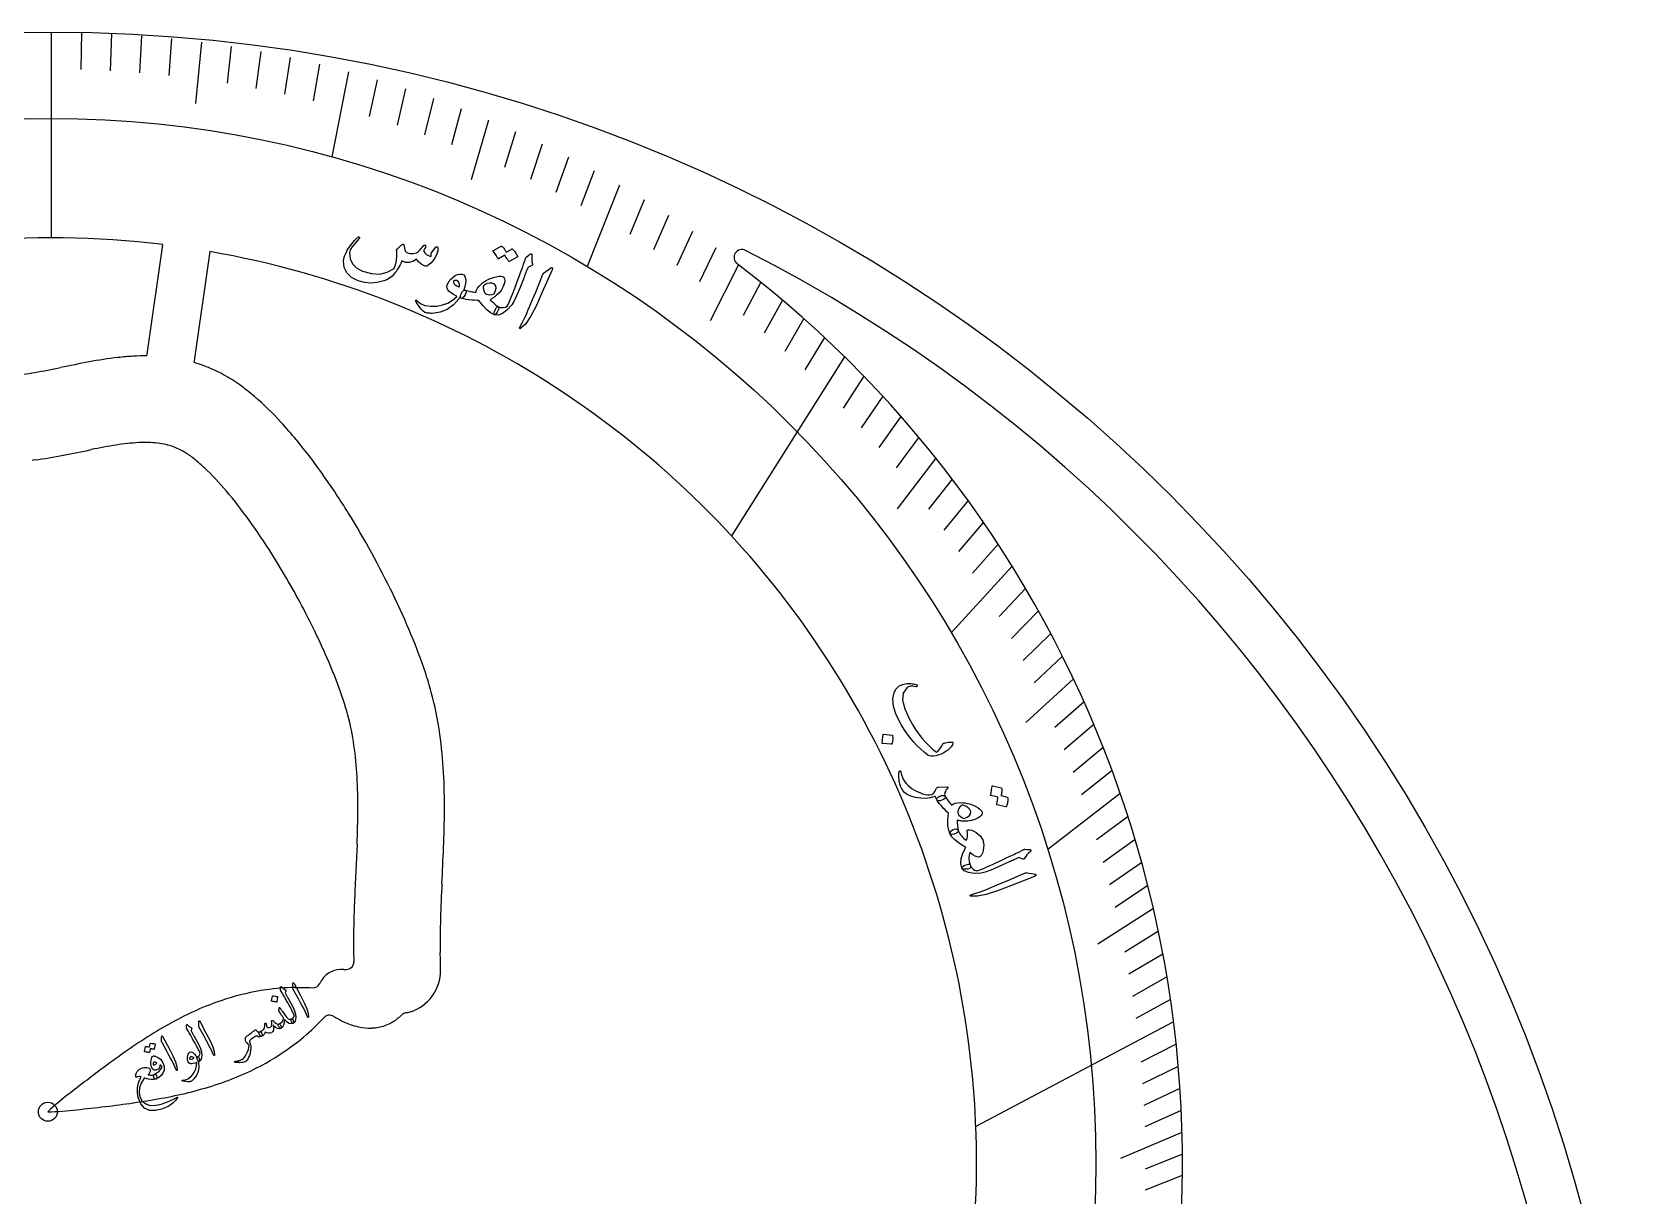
# Model space of a CAD drawing. Header units: millimetres. Extents: x -49.9 to 49.9, y -49.9 to 50.
# Drawn here: x -0.6 to 49.9, y 13.2 to 50 of the extents above; entities that cross this region are included whole.
import ezdxf

# ---------------------------------------------------------------- set-up
doc = ezdxf.new("R2010")
doc.units = ezdxf.units.MM
for name, color, linetype in [('CUT_INNER', 6, 'Continuous'), ('CUT_OUTER', 1, 'Continuous'), ('ENGRAVE', 7, 'Continuous'), ('ENGRAVE_FINE', 8, 'Continuous'), ('TEXT', 5, 'Continuous')]:
    doc.layers.add(name, color=color, linetype=linetype)

msp = doc.modelspace()

# ---------------------------------------------------------------- linework, layer by layer
at = {"layer": 'CUT_INNER'}
for points in [[(3.014, 39.733), (3.019, 39.791), (3.521, 43.243)], [(5.003, 43.024), (4.502, 39.576), (4.492, 39.525)], [(9.223, 20.381), (9.259, 20.377)], [(7.68, 19.817), (8.141, 19.813), (8.151, 19.812), (8.227, 19.806)], [(8.591, 18.853), (8.555, 18.811)], [(11.211, 19.015), (11.176, 19.009)]]:
    msp.add_lwpolyline(points, dxfattribs=at)
for centre, radius, start, end in [((0, 14.274), 29.183, 83.0706, 181.3508), ((0, 0), 48.312, 271.407, 63.047), ((0, 14.274), 29.183, 347.2146, 80.1289), ((21.785, 42.841), 0.25, 63.1055, 232.5586), ((0.001, 14.274), 35.676, 345.9979, 52.6732), ((10.056, -7.381), 47.756, 100.698, 101.7949), ((3.601, 26.766), 13.005, 96.6438, 100.6791), ((3.155, 30.053), 9.688, 93.3449, 96.271), ((2.924, 33.456), 6.278, 89.1802, 93.0531), ((3.675, 36.368), 3.261, 68.199, 75.4814), ((-1.814, 46.738), 7.636, 274.2802, 279.7673), ((-4.321, 61.441), 22.551, 279.7064, 281.8106), ((3.243, 35.15), 4.552, 61.2232, 68.8507), ((2.904, 34.553), 5.239, 54.5603, 61.1175), ((1.702, 32.95), 7.242, 49.4983, 54.1663), ((-0.093, 30.926), 9.948, 42.4316, 49.2073), ((-3.628, 27.66), 14.76, 39.6886, 42.5288), ((4.86, 19.38), 17.767, 99.0999, 101.6874), ((3.134, 30.219), 6.791, 93.1824, 99.1896), ((2.993, 30.573), 6.431, 89.4179, 92.1044), ((2.97, 33.61), 3.395, 83.5037, 88.5019), ((2.863, 33.401), 3.616, 78.0177, 82.1947), ((2.885, 34.032), 2.996, 71.1238, 75.92), ((-6.46, 25.374), 18.4, 35.2287, 39.5353), ((-0.421, 35.388), 1.069, 95.3744, 99.9909), ((-2.47, 51.139), 14.814, 277.557, 281.0897), ((-17.365, 126.978), 92.103, 281.10838, 281.66725), ((2.864, 34.295), 2.755, 63.7174, 68.9477), ((2.64, 34.102), 3.03, 56.2043, 61.531), ((1.718, 32.947), 4.505, 50.142, 54.6291), ((-0.401, 30.577), 7.682, 46.2063, 49.3414), ((-1.881, 29.185), 9.712, 39.5434, 45.5855), ((-10.925, 22.199), 23.878, 31.8006, 35.2717), ((-6.355, 25.453), 15.538, 35.2853, 39.6526), ((-10.848, 22.249), 21.057, 31.8459, 35.339), ((-14.267, 20.123), 27.812, 25.7698, 31.8081), ((-14.058, 20.241), 24.843, 27.2895, 31.8753), ((-11.25, 21.566), 24.468, 22.5035, 25.7959), ((-13.157, 20.678), 23.842, 24.2554, 27.3473), ((-5.936, 23.754), 18.721, 18.6712, 22.5451), ((-8.866, 22.596), 19.142, 20.7375, 24.2971), ((-0.19, 25.807), 9.891, 15.235, 21.1387), ((-0.188, 25.803), 12.621, 15.301, 18.2098), ((1.07, 26.228), 11.295, 8.0356, 14.9056), ((1.08, 26.23), 8.555, 8.2282, 14.7368), ((-1.745, 25.83), 14.138, 3.0668, 8.039), ((-1.656, 25.837), 11.319, 3.1513, 8.2142), ((-7.222, 25.531), 16.893, 359.627, 3.1523), ((-7.381, 25.528), 19.782, 359.6031, 3.0649), ((-21.331, 25.618), 31.003, 357.6293, 359.6344), ((-21.585, 25.627), 33.986, 357.6421, 359.603), ((38814.889, -1743.235), 38845.479, 177.3919917, 177.3944726), ((-119.578, 29.665), 132.063, 357.14839, 357.64074), ((76.316, 19.904), 64.075, 177.1456, 178.13409), ((48.223, 20.94), 38.693, 177.4581, 179.1759), ((36.668, 21.193), 24.405, 178.1272, 180.6369), ((25.588, 21.193), 16.056, 178.9194, 182.0051), ((5.568, 20.464), 6.712, 358.2055, 3.9115), ((9.154, 19.636), 0.749, 84.7419, 146.6169), ((9.292, 20.625), 0.25, 262.3983, 1.6272), ((10.915, 20.347), 1.365, 282.5468, 356.0679), ((7.92, 11.868), 7.955, 98.2879, 107.8014), ((7.871, 12.203), 7.616, 91.4416, 98.2866), ((8.248, 20.055), 0.25, 265.0862, 335.5233), ((9.037, 19.705), 0.613, 145.9912, 156.3023), ((8.176, 11.058), 8.804, 107.7765, 113.4364), ((10.114, 7.198), 13.127, 118.3011, 122.1355), ((8.782, 9.67), 10.319, 113.4537, 118.2926), ((3.331, 23.787), 7.214, 308.9462, 316.3923), ((8.78, 18.689), 0.25, 58.7017, 138.9097), ((10.721, 21.871), 3.477, 238.6117, 241.6141), ((10.345, 21.16), 2.674, 241.4563, 249.8806), ((9.837, 20.297), 1.824, 297.418, 302.5226), ((10.407, 19.44), 0.796, 301.1014, 309.1682), ((10.059, 19.936), 1.4, 307.397, 314.9102), ((11.22, 18.763), 0.25, 100.0647, 133.467), ((12.921, 2.731), 18.402, 122.1354, 124.8978), ((10.143, 20.63), 2.106, 250.0836, 257.5147), ((10.047, 20.19), 1.656, 257.469, 272.035), ((10.003, 20.617), 2.084, 272.8202, 277.2299), ((9.937, 20.47), 1.948, 279.7043, 286.048), ((9.876, 20.389), 1.89, 288.4994, 295.0917), ((19.229, -6.32), 29.435, 124.8897, 126.6317), ((2.923, 24.286), 7.859, 299.249, 308.9754), ((35.862, -28.709), 57.326, 126.62043, 127.9707), ((2.676, 24.73), 8.367, 293.2728, 299.2385), ((1.612, 27.703), 11.527, 283.63, 287.9715), ((2.252, 25.725), 9.449, 287.9845, 293.2525), ((5.128, 10.382), 7.602, 126.6331, 133.5229), ((-0.635, 38.799), 22.852, 278.1074, 280.3394), ((0.712, 31.419), 15.351, 280.3354, 283.6261), ((-0.17, 23.487), 7.593, 270.471, 277.3588), ((-6.018, 80.056), 64.461, 276.07371, 276.87658), ((-3.009, 55.391), 39.614, 276.8264, 278.1215)]:
    msp.add_arc(centre, radius, start, end, dxfattribs=at)
at = {"layer": 'CUT_OUTER'}
msp.add_circle((0, 0), 49.95, dxfattribs=at)
at = {"layer": 'ENGRAVE'}
for points in [[(0, 49.95), (0, 43.456)], [(9.369, 48.698), (8.852, 46.011)], [(17.92, 45.123), (16.901, 42.558)], [(25.016, 39.71), (21.454, 34.056)], [(30.305, 33.1), (28.386, 31.003)], [(33.718, 25.93), (31.428, 24.169)], [(35.397, 18.73), (29.16, 15.43)]]:
    msp.add_lwpolyline(points, dxfattribs=at)
for centre, radius in [((0, 14.274), 32.949), ((-0.108, 15.894), 0.3)]:
    msp.add_circle(centre, radius, dxfattribs=at)
at = {"layer": 'ENGRAVE_FINE'}
for points in [[(0.951, 49.937), (0.929, 48.769)], [(1.901, 49.899), (1.857, 48.731)], [(2.85, 49.836), (2.783, 48.669)], [(3.796, 49.748), (3.707, 48.581)], [(4.738, 49.634), (4.553, 47.693)], [(5.676, 49.495), (5.543, 48.333)], [(6.609, 49.333), (6.454, 48.172)], [(7.536, 49.145), (7.359, 47.987)], [(8.457, 48.933), (8.257, 47.779)], [(10.274, 48.439), (10.03, 47.291)], [(11.169, 48.157), (10.904, 47.013)], [(12.054, 47.852), (11.767, 46.713)], [(12.929, 47.525), (12.62, 46.391)], [(13.793, 47.176), (13.242, 45.294)], [(14.645, 46.806), (14.293, 45.682)], [(15.484, 46.415), (15.111, 45.297)], [(16.31, 46.004), (15.915, 44.892)], [(17.122, 45.573), (16.707, 44.467)], [(18.703, 44.654), (18.246, 43.563)], [(19.471, 44.168), (18.993, 43.084)], [(20.224, 43.664), (19.725, 42.588)], [(20.959, 43.144), (20.441, 42.076)], [(21.679, 42.608), (20.78, 40.84)], [(22.381, 42.056), (21.822, 41.005)], [(23.067, 41.49), (22.487, 40.448)], [(23.734, 40.91), (23.135, 39.877)], [(24.384, 40.316), (23.765, 39.293)], [(25.629, 39.092), (24.972, 38.089)], [(26.224, 38.462), (25.548, 37.47)], [(26.8, 37.822), (26.105, 36.841)], [(27.358, 37.172), (26.644, 36.202)], [(27.897, 36.513), (26.675, 34.914)], [(28.416, 35.845), (27.666, 34.898)], [(28.917, 35.169), (28.148, 34.234)], [(29.399, 34.486), (28.613, 33.563)], [(29.861, 33.796), (29.058, 32.886)], [(30.73, 32.398), (29.892, 31.515)], [(31.136, 31.692), (30.281, 30.822)], [(31.523, 30.981), (30.652, 30.125)], [(31.891, 30.266), (31.004, 29.424)], [(32.241, 29.548), (30.734, 28.167)], [(32.573, 28.828), (31.654, 28.015)], [(32.886, 28.105), (31.952, 27.307)], [(33.181, 27.381), (32.232, 26.598)], [(33.459, 26.656), (32.494, 25.888)], [(33.961, 25.204), (32.968, 24.467)], [(34.186, 24.478), (33.179, 23.757)], [(34.394, 23.753), (33.373, 23.048)], [(34.585, 23.029), (33.551, 22.341)], [(34.76, 22.307), (33.013, 21.185)], [(34.919, 21.586), (33.859, 20.931)], [(35.062, 20.868), (33.99, 20.23)], [(35.189, 20.152), (34.105, 19.531)], [(35.3, 19.439), (34.205, 18.836)], [(35.479, 18.024), (34.361, 17.456)], [(35.546, 17.322), (34.417, 16.771)], [(35.599, 16.624), (34.46, 16.092)], [(35.638, 15.93), (34.489, 15.416)], [(35.663, 15.241), (33.728, 14.414)], [(35.675, 14.557), (34.507, 14.08)], [(35.674, 13.878), (34.497, 13.42)]]:
    msp.add_lwpolyline(points, dxfattribs=at)
at = {"layer": 'TEXT'}
for points in [[(12.124, 43.163), (12.134, 43.173), (12.145, 43.179), (12.155, 43.181), (12.165, 43.179), (12.177, 43.173), (12.186, 43.164), (12.192, 43.153), (12.194, 43.14), (12.196, 43.097), (12.188, 43.047), (12.173, 42.99), (12.149, 42.927), (12.1, 42.828), (12.04, 42.74), (11.969, 42.661), (11.888, 42.594), (11.864, 42.579), (11.841, 42.57), (11.818, 42.566), (11.796, 42.568), (11.723, 42.592), (11.653, 42.636), (11.583, 42.699), (11.515, 42.782), (11.4, 42.71), (11.287, 42.677), (11.173, 42.684), (11.06, 42.729), (11.032, 42.668), (11.003, 42.611), (10.974, 42.557), (10.945, 42.505), (10.914, 42.457), (10.883, 42.41), (10.85, 42.366), (10.817, 42.324), (10.749, 42.251), (10.672, 42.19), (10.585, 42.139), (10.489, 42.099), (10.281, 42.047), (10.077, 42.03), (9.877, 42.05), (9.678, 42.106), (9.47, 42.212), (9.323, 42.352), (9.238, 42.526), (9.215, 42.735), (9.225, 42.804), (9.248, 42.883), (9.285, 42.97), (9.335, 43.066), (9.399, 43.168), (9.476, 43.271), (9.566, 43.375), (9.67, 43.479), (9.678, 43.485), (9.686, 43.488), (9.694, 43.489), (9.703, 43.488), (9.711, 43.484), (9.718, 43.48), (9.723, 43.474), (9.726, 43.467), (9.727, 43.458), (9.725, 43.45), (9.721, 43.442), (9.715, 43.434), (9.581, 43.295), (9.485, 43.175), (9.427, 43.076), (9.406, 42.996), (9.424, 42.801), (9.498, 42.639), (9.629, 42.509), (9.816, 42.41), (10.098, 42.331), (10.358, 42.318), (10.596, 42.372), (10.813, 42.494), (10.857, 42.612), (10.886, 42.743), (10.898, 42.889), (10.894, 43.048), (10.892, 43.065), (10.893, 43.079), (10.896, 43.09), (10.903, 43.098), (10.931, 43.125), (10.958, 43.15), (10.983, 43.173), (11.007, 43.195), (11.029, 43.214), (11.05, 43.231), (11.068, 43.246), (11.085, 43.258), (11.094, 43.262), (11.101, 43.262), (11.108, 43.258), (11.113, 43.25), (11.115, 43.245), (11.118, 43.237), (11.121, 43.226), (11.125, 43.212), (11.129, 43.196), (11.134, 43.177), (11.138, 43.155), (11.142, 43.132), (11.15, 43.085), (11.159, 43.051), (11.169, 43.028), (11.178, 43.016), (11.252, 42.98), (11.333, 42.963), (11.422, 42.965), (11.519, 42.986), (11.56, 43.01), (11.61, 43.055), (11.669, 43.122), (11.736, 43.211), (11.742, 43.219), (11.75, 43.225), (11.76, 43.229), (11.771, 43.23), (11.781, 43.23), (11.79, 43.227), (11.798, 43.223), (11.804, 43.217), (11.808, 43.194), (11.798, 43.158), (11.775, 43.109), (11.738, 43.047), (11.783, 42.987), (11.836, 42.937), (11.898, 42.898), (11.97, 42.87), (11.978, 42.891), (11.982, 42.909), (11.983, 42.925), (11.981, 42.936), (11.977, 42.948), (11.976, 42.959), (11.979, 42.968), (11.984, 42.976)], [(14.526, 43.106), (14.531, 43.108), (14.537, 43.108), (14.544, 43.105), (14.552, 43.1), (14.576, 43.075), (14.598, 43.05), (14.619, 43.023), (14.638, 42.997), (14.656, 42.969), (14.672, 42.94), (14.688, 42.91), (14.702, 42.879), (14.703, 42.871), (14.702, 42.864), (14.698, 42.858), (14.692, 42.853), (14.443, 42.712), (14.438, 42.711), (14.432, 42.714), (14.427, 42.72), (14.42, 42.73), (14.416, 42.739), (14.409, 42.751), (14.4, 42.767), (14.387, 42.788), (14.371, 42.812), (14.352, 42.841), (14.329, 42.874), (14.303, 42.912), (14.11, 42.801), (14.102, 42.799), (14.095, 42.801), (14.088, 42.807), (14.082, 42.819), (14.077, 42.828), (14.068, 42.843), (14.056, 42.863), (14.04, 42.888), (14.021, 42.919), (13.998, 42.955), (13.97, 42.996), (13.938, 43.043), (13.936, 43.049), (13.936, 43.054), (13.938, 43.059), (13.943, 43.061), (14.188, 43.197), (14.194, 43.199), (14.2, 43.198), (14.207, 43.196), (14.215, 43.191), (14.236, 43.171), (14.255, 43.151), (14.273, 43.129), (14.29, 43.106), (14.306, 43.083), (14.32, 43.06), (14.333, 43.035), (14.345, 43.011)], [(14.982, 42.847), (15.025, 42.882), (15.059, 42.91), (15.084, 42.931), (15.1, 42.945), (15.111, 42.953), (15.121, 42.958), (15.132, 42.958), (15.142, 42.955), (15.152, 42.947), (15.159, 42.937), (15.161, 42.925), (15.16, 42.91), (15.153, 42.837), (15.153, 42.768), (15.161, 42.703), (15.177, 42.641), (15.181, 42.622), (15.176, 42.605), (15.162, 42.59), (15.14, 42.578), (15.031, 42.526), (15.015, 42.486), (14.999, 42.446), (14.983, 42.406), (14.969, 42.367), (14.954, 42.33), (14.939, 42.292), (14.925, 42.256), (14.912, 42.22), (14.785, 41.888), (14.678, 41.632), (14.593, 41.452), (14.529, 41.349), (14.372, 41.181), (14.228, 41.074), (14.096, 41.024), (13.975, 41.034), (13.972, 41.035), (13.97, 41.036), (13.967, 41.038), (13.964, 41.039), (13.956, 41.063), (13.964, 41.105), (13.989, 41.163), (14.03, 41.239), (14.047, 41.266), (14.065, 41.282), (14.085, 41.288), (14.106, 41.284), (14.183, 41.262), (14.255, 41.257), (14.321, 41.269), (14.381, 41.299), (14.41, 41.358), (14.441, 41.426), (14.474, 41.504), (14.51, 41.59), (14.547, 41.685), (14.587, 41.788), (14.629, 41.899), (14.674, 42.019), (14.718, 42.136), (14.758, 42.241), (14.792, 42.335), (14.822, 42.417), (14.847, 42.487), (14.868, 42.545), (14.885, 42.591), (14.898, 42.625), (14.952, 42.799), (14.96, 42.815), (14.967, 42.828), (14.974, 42.839), (14.982, 42.847)], [(15.716, 42.486), (15.771, 42.522), (15.803, 42.527), (15.812, 42.503), (15.796, 42.448), (15.484, 41.741), (15.29, 41.308), (15.113, 40.974), (14.953, 40.74), (14.812, 40.605), (14.796, 40.596), (14.784, 40.594), (14.776, 40.596), (14.773, 40.605), (14.773, 40.616), (14.776, 40.628), (14.781, 40.642), (14.789, 40.658), (14.855, 40.776), (14.92, 40.905), (14.984, 41.044), (15.046, 41.194), (15.063, 41.233), (15.107, 41.338), (15.179, 41.51), (15.278, 41.748), (15.492, 42.28), (15.505, 42.307), (15.52, 42.331), (15.537, 42.351), (15.555, 42.367)], [(12.861, 41.548), (12.687, 41.345), (12.487, 41.199), (12.262, 41.11), (12.013, 41.077), (11.98, 41.077), (11.948, 41.078), (11.918, 41.08), (11.888, 41.083), (11.859, 41.087), (11.831, 41.093), (11.805, 41.1), (11.781, 41.108), (11.726, 41.143), (11.661, 41.209), (11.588, 41.307), (11.504, 41.436), (11.496, 41.453), (11.493, 41.467), (11.495, 41.479), (11.503, 41.488), (11.513, 41.493), (11.523, 41.493), (11.533, 41.488), (11.544, 41.477), (11.649, 41.383), (11.786, 41.324), (11.956, 41.299), (12.159, 41.308), (12.339, 41.342), (12.503, 41.402), (12.652, 41.49), (12.786, 41.604), (12.788, 41.61), (12.788, 41.615), (12.787, 41.619), (12.784, 41.623), (12.691, 41.673), (12.614, 41.722), (12.554, 41.77), (12.511, 41.818), (12.485, 41.872), (12.481, 41.933), (12.499, 42), (12.538, 42.074), (12.544, 42.084), (12.551, 42.093), (12.558, 42.102), (12.566, 42.112), (12.573, 42.122), (12.582, 42.132), (12.591, 42.142), (12.601, 42.153), (12.672, 42.219), (12.743, 42.269), (12.816, 42.301), (12.889, 42.315), (12.955, 42.311), (13.007, 42.287), (13.043, 42.242), (13.065, 42.178), (13.072, 42.099), (13.067, 42.014), (13.047, 41.923), (13.014, 41.827), (13.019, 41.825), (13.025, 41.822), (13.03, 41.82), (13.036, 41.819), (13.041, 41.817), (13.046, 41.815), (13.052, 41.812), (13.057, 41.81), (13.074, 41.797), (13.083, 41.778), (13.084, 41.752), (13.077, 41.721), (13.065, 41.688), (13.049, 41.657), (13.03, 41.626), (13.008, 41.597), (12.985, 41.573), (12.966, 41.557), (12.949, 41.55), (12.935, 41.552), (12.882, 41.577), (12.879, 41.572), (12.875, 41.565), (12.869, 41.557), (12.861, 41.548)], [(12.876, 41.93), (12.871, 41.996), (12.855, 42.048), (12.83, 42.086), (12.794, 42.11), (12.769, 42.114), (12.744, 42.114), (12.72, 42.109), (12.697, 42.099), (12.688, 42.092), (12.682, 42.083), (12.681, 42.071), (12.684, 42.056), (12.701, 42.017), (12.736, 41.98), (12.787, 41.945), (12.854, 41.912), (12.862, 41.91), (12.868, 41.913), (12.873, 41.919), (12.876, 41.93)], [(14.256, 42.229), (14.26, 42.227), (14.263, 42.224), (14.267, 42.222), (14.269, 42.22), (14.272, 42.218), (14.274, 42.215), (14.276, 42.213), (14.278, 42.21), (14.297, 42.169), (14.304, 42.122), (14.301, 42.069), (14.288, 42.011), (14.245, 41.901), (14.188, 41.802), (14.118, 41.714), (14.034, 41.636), (14.013, 41.619), (13.991, 41.602), (13.968, 41.586), (13.944, 41.569), (13.92, 41.554), (13.895, 41.538), (13.869, 41.523), (13.843, 41.508), (13.878, 41.472), (13.912, 41.438), (13.946, 41.406), (13.979, 41.377), (14.011, 41.35), (14.043, 41.325), (14.075, 41.304), (14.106, 41.284), (14.116, 41.273), (14.119, 41.255), (14.114, 41.23), (14.102, 41.197), (14.066, 41.118), (14.033, 41.065), (14.002, 41.036), (13.975, 41.034), (13.858, 41.095), (13.739, 41.191), (13.616, 41.321), (13.49, 41.485), (13.421, 41.486), (13.345, 41.49), (13.262, 41.497), (13.173, 41.507), (13.085, 41.519), (13.016, 41.53), (12.965, 41.542), (12.932, 41.553), (12.918, 41.564), (12.91, 41.582), (12.908, 41.607), (12.911, 41.639), (12.915, 41.657), (12.92, 41.673), (12.926, 41.689), (12.934, 41.705), (12.942, 41.72), (12.951, 41.735), (12.96, 41.75), (12.97, 41.764), (12.992, 41.789), (13.014, 41.805), (13.034, 41.811), (13.053, 41.809), (13.097, 41.797), (13.14, 41.786), (13.182, 41.776), (13.223, 41.767), (13.264, 41.759), (13.305, 41.752), (13.346, 41.745), (13.386, 41.739), (13.412, 41.805), (13.448, 41.869), (13.494, 41.931), (13.551, 41.991), (13.604, 42.036), (13.659, 42.077), (13.719, 42.114), (13.781, 42.147), (13.847, 42.176), (13.918, 42.201), (13.992, 42.222), (14.07, 42.238), (14.129, 42.246), (14.179, 42.246), (14.222, 42.241), (14.256, 42.229)], [(13.977, 41.997), (13.909, 42.026), (13.833, 42.033), (13.75, 42.016), (13.659, 41.976), (13.639, 41.958), (13.627, 41.929), (13.624, 41.889), (13.629, 41.837), (13.644, 41.783), (13.666, 41.739), (13.695, 41.706), (13.73, 41.681), (13.776, 41.667), (13.831, 41.665), (13.896, 41.675), (13.97, 41.697), (14.014, 41.793), (14.03, 41.875), (14.018, 41.943), (13.977, 41.997)], [(28.435, 27.495), (28.42, 27.464), (28.401, 27.434), (28.38, 27.404), (28.355, 27.375), (28.327, 27.347), (28.296, 27.319), (28.263, 27.292), (28.226, 27.265), (28.15, 27.217), (28.071, 27.178), (27.989, 27.147), (27.904, 27.124), (27.824, 27.111), (27.756, 27.11), (27.698, 27.122), (27.652, 27.145), (27.535, 27.232), (27.422, 27.328), (27.312, 27.434), (27.204, 27.55), (27.1, 27.675), (26.999, 27.81), (26.902, 27.955), (26.807, 28.11), (26.653, 28.412), (26.564, 28.681), (26.541, 28.917), (26.585, 29.122), (26.647, 29.231), (26.733, 29.314), (26.844, 29.371), (26.98, 29.4), (27.011, 29.402), (27.045, 29.403), (27.079, 29.401), (27.116, 29.398), (27.154, 29.394), (27.193, 29.387), (27.235, 29.38), (27.277, 29.37), (27.29, 29.366), (27.3, 29.36), (27.307, 29.352), (27.311, 29.341), (27.312, 29.334), (27.311, 29.326), (27.306, 29.318), (27.3, 29.31), (27.293, 29.304), (27.284, 29.3), (27.275, 29.299), (27.265, 29.301), (27.224, 29.31), (27.183, 29.315), (27.142, 29.317), (27.102, 29.316), (27.066, 29.311), (27.034, 29.301), (27.006, 29.287), (26.982, 29.268), (26.874, 29.096), (26.853, 28.875), (26.917, 28.604), (27.065, 28.282), (27.161, 28.112), (27.259, 27.954), (27.36, 27.807), (27.465, 27.672), (27.573, 27.548), (27.684, 27.435), (27.799, 27.332), (27.919, 27.241), (27.972, 27.28), (28.025, 27.337), (28.077, 27.413), (28.128, 27.506), (28.134, 27.512), (28.148, 27.518), (28.17, 27.525), (28.199, 27.533), (28.202, 27.533), (28.205, 27.533), (28.207, 27.533), (28.209, 27.534), (28.249, 27.541), (28.296, 27.547), (28.349, 27.55), (28.409, 27.55), (28.429, 27.547), (28.439, 27.537), (28.442, 27.52), (28.435, 27.495)], [(26.52, 27.774), (26.526, 27.773), (26.53, 27.769), (26.534, 27.763), (26.537, 27.755), (26.542, 27.691), (26.54, 27.628), (26.531, 27.566), (26.516, 27.504), (26.512, 27.497), (26.508, 27.492), (26.502, 27.49), (26.495, 27.49), (26.218, 27.509), (26.21, 27.511), (26.206, 27.517), (26.205, 27.525), (26.207, 27.537), (26.209, 27.548), (26.211, 27.564), (26.214, 27.586), (26.218, 27.613), (26.222, 27.647), (26.226, 27.688), (26.23, 27.734), (26.235, 27.788), (26.236, 27.795), (26.239, 27.8), (26.243, 27.802), (26.249, 27.802)], [(27.974, 26.135), (28.243, 26.143), (28.265, 26.141), (28.278, 26.136), (28.282, 26.126), (28.276, 26.113), (28.245, 26.072), (28.22, 26.034), (28.201, 25.999), (28.187, 25.968), (28.179, 25.936), (28.177, 25.905), (28.181, 25.873), (28.191, 25.842), (28.195, 25.808), (28.18, 25.777), (28.145, 25.747), (28.091, 25.72), (28.033, 25.702), (27.987, 25.698), (27.952, 25.709), (27.929, 25.734), (27.919, 25.757), (27.909, 25.78), (27.899, 25.804), (27.891, 25.828), (27.888, 25.832), (27.883, 25.834), (27.876, 25.835), (27.867, 25.835), (27.724, 25.794), (27.575, 25.775), (27.421, 25.78), (27.263, 25.807), (27.116, 25.849), (27, 25.9), (26.913, 25.96), (26.856, 26.028), (26.818, 26.099), (26.788, 26.166), (26.765, 26.23), (26.751, 26.289), (26.747, 26.32), (26.743, 26.353), (26.74, 26.388), (26.737, 26.426), (26.735, 26.467), (26.735, 26.51), (26.736, 26.555), (26.739, 26.604), (26.739, 26.616), (26.741, 26.625), (26.745, 26.633), (26.75, 26.639), (26.759, 26.645), (26.766, 26.648), (26.773, 26.648), (26.779, 26.645), (26.785, 26.641), (26.789, 26.635), (26.792, 26.628), (26.794, 26.619), (26.815, 26.525), (26.843, 26.44), (26.878, 26.364), (26.919, 26.299), (26.969, 26.238), (27.024, 26.181), (27.086, 26.129), (27.154, 26.081), (27.227, 26.037), (27.306, 25.996), (27.391, 25.959), (27.482, 25.926), (27.56, 25.905), (27.634, 25.894), (27.704, 25.891), (27.77, 25.898), (27.808, 25.92), (27.846, 25.961), (27.882, 26.02), (27.918, 26.098), (27.926, 26.112), (27.938, 26.123), (27.954, 26.131), (27.974, 26.135)], [(29.362, 25.346), (29.364, 25.341), (29.365, 25.337), (29.366, 25.334), (29.366, 25.33), (29.366, 25.327), (29.367, 25.323), (29.367, 25.32), (29.366, 25.317), (29.352, 25.274), (29.326, 25.234), (29.288, 25.197), (29.239, 25.163), (29.133, 25.111), (29.024, 25.076), (28.913, 25.058), (28.799, 25.056), (28.772, 25.058), (28.744, 25.061), (28.716, 25.064), (28.688, 25.068), (28.659, 25.073), (28.63, 25.078), (28.601, 25.084), (28.572, 25.091), (28.573, 25.041), (28.576, 24.992), (28.579, 24.946), (28.584, 24.902), (28.589, 24.861), (28.597, 24.821), (28.605, 24.784), (28.615, 24.748), (28.616, 24.733), (28.605, 24.718), (28.585, 24.702), (28.554, 24.686), (28.474, 24.652), (28.413, 24.635), (28.372, 24.634), (28.35, 24.651), (28.305, 24.775), (28.281, 24.927), (28.278, 25.105), (28.295, 25.311), (28.244, 25.359), (28.191, 25.413), (28.135, 25.473), (28.076, 25.541), (28.019, 25.609), (27.975, 25.664), (27.945, 25.707), (27.928, 25.737), (27.926, 25.755), (27.932, 25.774), (27.947, 25.794), (27.971, 25.815), (27.985, 25.825), (28, 25.834), (28.016, 25.842), (28.032, 25.848), (28.048, 25.854), (28.065, 25.859), (28.082, 25.864), (28.099, 25.868), (28.132, 25.871), (28.158, 25.868), (28.177, 25.86), (28.19, 25.845), (28.214, 25.806), (28.239, 25.77), (28.263, 25.734), (28.288, 25.7), (28.313, 25.666), (28.338, 25.633), (28.363, 25.601), (28.389, 25.569), (28.453, 25.601), (28.522, 25.624), (28.598, 25.638), (28.681, 25.644), (28.75, 25.642), (28.819, 25.635), (28.887, 25.622), (28.956, 25.605), (29.025, 25.582), (29.093, 25.553), (29.162, 25.518), (29.231, 25.477), (29.28, 25.444), (29.317, 25.41), (29.345, 25.378), (29.362, 25.346)], [(30.153, 25.813), (30.158, 25.81), (30.162, 25.806), (30.165, 25.799), (30.168, 25.791), (30.169, 25.756), (30.168, 25.722), (30.166, 25.689), (30.162, 25.656), (30.156, 25.624), (30.149, 25.591), (30.14, 25.559), (30.13, 25.526), (30.126, 25.519), (30.12, 25.515), (30.113, 25.513), (30.105, 25.514), (29.826, 25.576), (29.821, 25.579), (29.819, 25.585), (29.819, 25.594), (29.821, 25.606), (29.824, 25.615), (29.827, 25.628), (29.831, 25.647), (29.835, 25.671), (29.84, 25.699), (29.845, 25.734), (29.851, 25.773), (29.857, 25.819), (29.64, 25.867), (29.632, 25.87), (29.628, 25.877), (29.628, 25.886), (29.631, 25.898), (29.633, 25.909), (29.637, 25.926), (29.641, 25.949), (29.647, 25.978), (29.653, 26.014), (29.66, 26.056), (29.667, 26.105), (29.675, 26.161), (29.678, 26.168), (29.681, 26.172), (29.686, 26.173), (29.692, 26.172), (29.964, 26.107), (29.969, 26.105), (29.974, 26.1), (29.977, 26.093), (29.98, 26.085), (29.982, 26.056), (29.982, 26.028), (29.981, 25.999), (29.979, 25.971), (29.974, 25.944), (29.969, 25.917), (29.962, 25.89), (29.955, 25.864)], [(29, 25.361), (28.969, 25.429), (28.918, 25.485), (28.845, 25.529), (28.751, 25.56), (28.724, 25.561), (28.695, 25.547), (28.666, 25.52), (28.635, 25.477), (28.61, 25.428), (28.597, 25.381), (28.595, 25.336), (28.605, 25.294), (28.629, 25.253), (28.668, 25.215), (28.723, 25.178), (28.793, 25.145), (28.89, 25.186), (28.957, 25.236), (28.993, 25.294), (29, 25.361)], [(28.987, 23.672), (28.994, 23.627), (28.984, 23.591), (28.956, 23.565), (28.911, 23.549), (28.835, 23.541), (28.778, 23.544), (28.739, 23.559), (28.718, 23.585), (28.686, 23.724), (28.697, 23.877), (28.749, 24.046), (28.843, 24.231), (28.648, 24.356), (28.501, 24.467), (28.401, 24.565), (28.35, 24.651), (28.346, 24.684), (28.357, 24.717), (28.385, 24.75), (28.429, 24.782), (28.492, 24.81), (28.544, 24.814), (28.585, 24.793), (28.615, 24.748), (28.636, 24.705), (28.66, 24.663), (28.686, 24.623), (28.715, 24.584), (28.747, 24.547), (28.782, 24.512), (28.82, 24.478), (28.861, 24.446), (28.885, 24.511), (28.896, 24.585), (28.896, 24.667), (28.883, 24.756), (28.884, 24.765), (28.888, 24.772), (28.897, 24.778), (28.91, 24.783), (28.961, 24.785), (29.022, 24.773), (29.093, 24.746), (29.176, 24.704), (29.302, 24.6), (29.379, 24.469), (29.409, 24.313), (29.391, 24.132), (29.367, 24.051), (29.337, 23.989), (29.301, 23.949), (29.26, 23.929), (29.207, 23.93), (29.142, 23.953), (29.065, 23.998), (28.976, 24.066), (28.95, 23.987), (28.943, 23.896), (28.955, 23.791), (28.987, 23.672)], [(30.707, 24.174), (30.762, 24.169), (30.806, 24.165), (30.839, 24.162), (30.859, 24.161), (30.873, 24.159), (30.884, 24.155), (30.891, 24.148), (30.896, 24.138), (30.898, 24.126), (30.896, 24.114), (30.889, 24.104), (30.878, 24.094), (30.822, 24.047), (30.774, 23.997), (30.734, 23.945), (30.701, 23.889), (30.691, 23.873), (30.675, 23.865), (30.656, 23.864), (30.631, 23.871), (30.517, 23.91), (30.477, 23.893), (30.438, 23.875), (30.399, 23.858), (30.361, 23.841), (30.324, 23.824), (30.288, 23.807), (30.252, 23.791), (30.217, 23.775), (29.894, 23.627), (29.639, 23.519), (29.452, 23.451), (29.333, 23.422), (29.105, 23.412), (28.926, 23.436), (28.797, 23.493), (28.718, 23.585), (28.717, 23.588), (28.716, 23.59), (28.715, 23.593), (28.714, 23.596), (28.725, 23.619), (28.76, 23.643), (28.818, 23.668), (28.901, 23.693), (28.932, 23.7), (28.956, 23.699), (28.975, 23.689), (28.987, 23.672), (29.026, 23.602), (29.074, 23.548), (29.13, 23.51), (29.194, 23.489), (29.256, 23.512), (29.325, 23.539), (29.403, 23.571), (29.489, 23.607), (29.582, 23.649), (29.683, 23.694), (29.791, 23.744), (29.907, 23.798), (30.02, 23.851), (30.122, 23.898), (30.212, 23.941), (30.291, 23.979), (30.358, 24.011), (30.414, 24.038), (30.458, 24.059), (30.491, 24.074), (30.652, 24.16), (30.668, 24.166), (30.683, 24.171), (30.696, 24.173), (30.707, 24.174)], [(30.977, 23.402), (31.042, 23.389), (31.069, 23.37), (31.058, 23.347), (31.009, 23.319), (30.29, 23.032), (29.848, 22.859), (29.488, 22.745), (29.21, 22.69), (29.015, 22.692), (28.997, 22.698), (28.987, 22.704), (28.983, 22.711), (28.987, 22.719), (28.995, 22.727), (29.005, 22.734), (29.018, 22.741), (29.035, 22.746), (29.166, 22.784), (29.302, 22.831), (29.445, 22.886), (29.595, 22.949), (29.634, 22.965), (29.739, 23.009), (29.911, 23.081), (30.148, 23.181), (30.673, 23.412), (30.702, 23.422), (30.729, 23.428), (30.755, 23.431), (30.779, 23.429)], [(7.231, 19.738), (7.231, 19.768), (7.231, 19.792), (7.231, 19.809), (7.231, 19.821), (7.231, 19.828), (7.233, 19.834), (7.236, 19.839), (7.241, 19.842), (7.247, 19.843), (7.253, 19.842), (7.259, 19.838), (7.265, 19.833), (7.292, 19.804), (7.32, 19.779), (7.349, 19.76), (7.38, 19.744), (7.389, 19.739), (7.394, 19.731), (7.396, 19.72), (7.393, 19.707), (7.378, 19.643), (7.39, 19.622), (7.401, 19.601), (7.412, 19.581), (7.423, 19.561), (7.433, 19.541), (7.444, 19.522), (7.454, 19.503), (7.464, 19.485), (7.559, 19.315), (7.629, 19.181), (7.674, 19.082), (7.696, 19.019), (7.711, 18.894), (7.705, 18.796), (7.678, 18.723), (7.63, 18.675), (7.629, 18.674), (7.627, 18.674), (7.626, 18.673), (7.624, 18.673), (7.611, 18.678), (7.596, 18.696), (7.581, 18.727), (7.564, 18.771), (7.559, 18.788), (7.559, 18.801), (7.563, 18.811), (7.572, 18.819), (7.61, 18.843), (7.637, 18.871), (7.656, 18.903), (7.665, 18.939), (7.65, 18.972), (7.632, 19.009), (7.611, 19.05), (7.588, 19.096), (7.561, 19.145), (7.532, 19.198), (7.5, 19.255), (7.466, 19.315), (7.433, 19.375), (7.403, 19.429), (7.377, 19.477), (7.353, 19.518), (7.333, 19.553), (7.316, 19.583), (7.303, 19.606), (7.293, 19.624), (7.241, 19.708), (7.237, 19.717), (7.234, 19.725), (7.232, 19.732), (7.231, 19.738)], [(7.62, 19.913), (7.623, 19.949), (7.631, 19.964), (7.644, 19.959), (7.662, 19.934), (7.856, 19.558), (7.974, 19.327), (8.057, 19.138), (8.103, 18.989), (8.112, 18.883), (8.11, 18.873), (8.107, 18.867), (8.103, 18.864), (8.098, 18.866), (8.094, 18.87), (8.089, 18.875), (8.085, 18.882), (8.081, 18.891), (8.053, 18.96), (8.02, 19.032), (7.983, 19.106), (7.94, 19.184), (7.929, 19.205), (7.9, 19.26), (7.851, 19.349), (7.784, 19.474), (7.633, 19.748), (7.626, 19.763), (7.621, 19.777), (7.618, 19.791), (7.617, 19.805)], [(6.976, 19.536), (6.978, 19.539), (6.98, 19.542), (6.983, 19.543), (6.988, 19.545), (7.024, 19.545), (7.059, 19.541), (7.094, 19.534), (7.128, 19.524), (7.132, 19.521), (7.134, 19.519), (7.135, 19.515), (7.135, 19.512), (7.109, 19.36), (7.107, 19.356), (7.104, 19.354), (7.099, 19.354), (7.092, 19.355), (7.087, 19.357), (7.078, 19.358), (7.065, 19.361), (7.05, 19.364), (7.031, 19.367), (7.008, 19.371), (6.982, 19.376), (6.952, 19.38), (6.948, 19.381), (6.946, 19.383), (6.945, 19.386), (6.945, 19.389)], [(4.653, 18.715), (4.657, 18.75), (4.665, 18.766), (4.678, 18.761), (4.695, 18.735), (4.89, 18.36), (5.008, 18.129), (5.09, 17.939), (5.136, 17.791), (5.146, 17.684), (5.144, 17.674), (5.141, 17.668), (5.137, 17.666), (5.132, 17.668), (5.127, 17.671), (5.123, 17.677), (5.119, 17.684), (5.115, 17.692), (5.087, 17.761), (5.054, 17.833), (5.016, 17.908), (4.974, 17.986), (4.963, 18.006), (4.934, 18.061), (4.885, 18.151), (4.818, 18.275), (4.667, 18.549), (4.66, 18.564), (4.654, 18.579), (4.652, 18.593), (4.651, 18.606)], [(6.578, 18.417), (6.632, 18.442), (6.674, 18.471), (6.704, 18.501), (6.723, 18.535), (6.729, 18.557), (6.732, 18.584), (6.733, 18.616), (6.731, 18.651), (6.732, 18.662), (6.734, 18.671), (6.737, 18.678), (6.741, 18.683), (6.747, 18.687), (6.753, 18.689), (6.76, 18.688), (6.766, 18.686), (6.772, 18.68), (6.777, 18.674), (6.78, 18.665), (6.782, 18.655), (6.783, 18.628), (6.786, 18.606), (6.79, 18.589), (6.795, 18.577), (6.807, 18.562), (6.824, 18.552), (6.846, 18.549), (6.872, 18.551), (6.9, 18.558), (6.921, 18.568), (6.937, 18.58), (6.947, 18.596), (6.954, 18.621), (6.956, 18.655), (6.954, 18.698), (6.948, 18.75), (6.947, 18.756), (6.95, 18.762), (6.955, 18.767), (6.963, 18.771), (6.971, 18.773), (6.979, 18.773), (6.985, 18.771), (6.991, 18.767), (7.046, 18.713), (7.097, 18.678), (7.143, 18.661), (7.185, 18.662), (7.195, 18.662), (7.206, 18.655), (7.219, 18.642), (7.233, 18.622), (7.242, 18.606), (7.249, 18.589), (7.253, 18.572), (7.256, 18.555), (7.256, 18.542), (7.254, 18.531), (7.25, 18.523), (7.243, 18.519), (7.188, 18.508), (7.131, 18.519), (7.072, 18.553), (7.01, 18.608), (7.007, 18.611), (7.005, 18.612), (7.003, 18.61), (7.002, 18.605), (7.006, 18.555), (7.007, 18.513), (7.005, 18.478), (7, 18.45), (6.993, 18.43), (6.982, 18.413), (6.969, 18.399), (6.953, 18.388), (6.899, 18.371), (6.847, 18.368), (6.797, 18.379), (6.75, 18.405), (6.726, 18.359), (6.699, 18.322), (6.669, 18.293), (6.636, 18.273), (6.626, 18.272), (6.615, 18.275), (6.604, 18.283), (6.591, 18.296), (6.561, 18.339), (6.549, 18.374), (6.555, 18.4), (6.578, 18.417)], [(7.183, 19.066), (7.181, 19.073), (7.18, 19.084), (7.179, 19.099), (7.181, 19.118), (7.183, 19.137), (7.184, 19.152), (7.186, 19.163), (7.187, 19.171), (7.192, 19.179), (7.199, 19.18), (7.207, 19.175), (7.216, 19.164), (7.221, 19.156), (7.228, 19.146), (7.236, 19.135), (7.245, 19.123), (7.255, 19.109), (7.265, 19.093), (7.276, 19.076), (7.288, 19.058), (7.341, 18.982), (7.384, 18.922), (7.419, 18.879), (7.445, 18.85), (7.474, 18.829), (7.506, 18.816), (7.538, 18.813), (7.572, 18.819), (7.582, 18.82), (7.591, 18.82), (7.6, 18.817), (7.609, 18.811), (7.617, 18.803), (7.624, 18.792), (7.628, 18.779), (7.631, 18.765), (7.638, 18.728), (7.639, 18.701), (7.637, 18.683), (7.63, 18.675), (7.561, 18.663), (7.493, 18.68), (7.426, 18.726), (7.359, 18.801), (7.356, 18.803), (7.354, 18.804), (7.353, 18.803), (7.354, 18.801), (7.349, 18.701), (7.329, 18.62), (7.293, 18.559), (7.241, 18.518), (7.234, 18.516), (7.228, 18.517), (7.22, 18.521), (7.213, 18.529), (7.205, 18.54), (7.194, 18.555), (7.183, 18.573), (7.17, 18.595), (7.16, 18.617), (7.159, 18.635), (7.167, 18.65), (7.184, 18.662), (7.242, 18.694), (7.285, 18.734), (7.315, 18.78), (7.331, 18.834), (7.329, 18.84), (7.323, 18.85), (7.314, 18.865), (7.299, 18.884), (7.29, 18.897), (7.28, 18.912), (7.268, 18.93), (7.255, 18.952), (7.239, 18.976), (7.222, 19.003), (7.204, 19.033), (7.183, 19.066)], [(3.479, 18.24), (3.482, 18.276), (3.49, 18.291), (3.503, 18.286), (3.521, 18.261), (3.715, 17.885), (3.833, 17.654), (3.916, 17.465), (3.962, 17.317), (3.971, 17.21), (3.969, 17.2), (3.966, 17.194), (3.962, 17.192), (3.957, 17.193), (3.953, 17.197), (3.948, 17.202), (3.944, 17.209), (3.94, 17.218), (3.912, 17.287), (3.879, 17.359), (3.842, 17.433), (3.799, 17.511), (3.788, 17.532), (3.759, 17.587), (3.711, 17.676), (3.643, 17.801), (3.492, 18.075), (3.485, 18.09), (3.48, 18.104), (3.477, 18.118), (3.476, 18.132)], [(4.265, 18.539), (4.265, 18.57), (4.265, 18.593), (4.265, 18.611), (4.264, 18.622), (4.265, 18.63), (4.266, 18.636), (4.27, 18.64), (4.274, 18.643), (4.281, 18.645), (4.287, 18.644), (4.293, 18.64), (4.298, 18.634), (4.325, 18.606), (4.354, 18.581), (4.383, 18.561), (4.414, 18.546), (4.423, 18.54), (4.428, 18.532), (4.429, 18.522), (4.427, 18.508), (4.412, 18.445), (4.423, 18.424), (4.435, 18.403), (4.446, 18.383), (4.456, 18.363), (4.467, 18.343), (4.478, 18.324), (4.488, 18.305), (4.498, 18.287), (4.593, 18.117), (4.662, 17.982), (4.708, 17.884), (4.729, 17.82), (4.745, 17.696), (4.739, 17.597), (4.712, 17.524), (4.664, 17.477), (4.662, 17.476), (4.661, 17.476), (4.659, 17.475), (4.658, 17.474), (4.645, 17.479), (4.63, 17.497), (4.615, 17.529), (4.598, 17.572), (4.593, 17.589), (4.592, 17.603), (4.597, 17.613), (4.606, 17.62), (4.643, 17.645), (4.671, 17.673), (4.689, 17.705), (4.698, 17.741), (4.683, 17.774), (4.666, 17.811), (4.645, 17.852), (4.621, 17.897), (4.595, 17.946), (4.566, 17.999), (4.534, 18.056), (4.5, 18.117), (4.467, 18.177), (4.437, 18.231), (4.41, 18.278), (4.387, 18.32), (4.366, 18.355), (4.35, 18.384), (4.337, 18.408), (4.327, 18.425), (4.275, 18.51), (4.271, 18.519), (4.267, 18.526), (4.266, 18.533), (4.265, 18.539)], [(6.639, 18.275), (6.614, 18.266), (6.59, 18.26), (6.568, 18.257), (6.547, 18.258), (6.538, 18.259), (6.529, 18.262), (6.519, 18.265), (6.511, 18.269), (6.502, 18.274), (6.493, 18.279), (6.484, 18.285), (6.474, 18.292), (6.412, 18.255), (6.356, 18.218), (6.306, 18.181), (6.264, 18.143), (6.256, 18.133), (6.251, 18.122), (6.251, 18.11), (6.255, 18.097), (6.271, 18.044), (6.283, 17.995), (6.289, 17.949), (6.291, 17.906), (6.289, 17.871), (6.286, 17.837), (6.282, 17.802), (6.275, 17.768), (6.268, 17.734), (6.258, 17.7), (6.247, 17.666), (6.234, 17.633), (6.207, 17.574), (6.177, 17.528), (6.144, 17.494), (6.108, 17.473), (6.071, 17.46), (6.03, 17.451), (5.985, 17.445), (5.937, 17.442), (5.913, 17.443), (5.891, 17.443), (5.87, 17.444), (5.852, 17.446), (5.835, 17.448), (5.821, 17.45), (5.808, 17.452), (5.797, 17.454), (5.79, 17.457), (5.784, 17.461), (5.781, 17.467), (5.78, 17.473), (5.781, 17.48), (5.785, 17.484), (5.791, 17.487), (5.8, 17.487), (5.836, 17.488), (5.867, 17.492), (5.895, 17.497), (5.918, 17.503), (5.93, 17.507), (5.942, 17.512), (5.955, 17.517), (5.968, 17.523), (5.982, 17.53), (5.996, 17.538), (6.011, 17.546), (6.027, 17.555), (6.058, 17.578), (6.09, 17.614), (6.124, 17.661), (6.16, 17.72), (6.193, 17.785), (6.216, 17.853), (6.231, 17.922), (6.238, 17.992), (6.238, 17.995), (6.237, 17.997), (6.236, 18), (6.234, 18.002), (6.212, 18.029), (6.19, 18.052), (6.167, 18.072), (6.144, 18.087), (6.134, 18.1), (6.127, 18.125), (6.124, 18.165), (6.125, 18.217), (6.127, 18.228), (6.13, 18.238), (6.136, 18.247), (6.144, 18.255), (6.181, 18.285), (6.217, 18.314), (6.253, 18.343), (6.289, 18.37), (6.324, 18.397), (6.36, 18.423), (6.395, 18.448), (6.431, 18.473), (6.44, 18.477), (6.448, 18.479), (6.455, 18.476), (6.462, 18.47), (6.472, 18.455), (6.483, 18.441), (6.494, 18.43), (6.507, 18.422), (6.521, 18.416), (6.539, 18.414), (6.558, 18.415), (6.581, 18.418), (6.593, 18.418), (6.604, 18.413), (6.615, 18.404), (6.626, 18.39), (6.635, 18.373), (6.642, 18.356), (6.648, 18.337), (6.651, 18.318), (6.652, 18.302), (6.65, 18.289), (6.646, 18.28), (6.639, 18.275)], [(3.119, 18.043), (3.12, 18.046), (3.123, 18.048), (3.126, 18.05), (3.131, 18.051), (3.148, 18.052), (3.166, 18.051), (3.184, 18.05), (3.201, 18.048), (3.218, 18.046), (3.236, 18.042), (3.253, 18.037), (3.27, 18.032), (3.274, 18.029), (3.276, 18.026), (3.277, 18.023), (3.277, 18.018), (3.25, 17.866), (3.248, 17.863), (3.245, 17.862), (3.241, 17.862), (3.234, 17.863), (3.229, 17.865), (3.222, 17.867), (3.212, 17.869), (3.2, 17.871), (3.184, 17.873), (3.166, 17.876), (3.145, 17.879), (3.121, 17.882), (3.098, 17.764), (3.097, 17.76), (3.093, 17.758), (3.088, 17.758), (3.082, 17.759), (3.076, 17.76), (3.067, 17.762), (3.055, 17.765), (3.039, 17.768), (3.02, 17.771), (2.998, 17.775), (2.972, 17.779), (2.942, 17.784), (2.938, 17.785), (2.936, 17.787), (2.936, 17.79), (2.936, 17.793), (2.967, 17.941), (2.969, 17.944), (2.971, 17.946), (2.974, 17.948), (2.979, 17.949), (2.994, 17.95), (3.009, 17.951), (3.024, 17.95), (3.039, 17.948), (3.053, 17.946), (3.067, 17.943), (3.082, 17.94), (3.096, 17.935)], [(4.639, 17.446), (4.655, 17.3), (4.637, 17.165), (4.585, 17.041), (4.498, 16.928), (4.485, 16.915), (4.472, 16.902), (4.459, 16.89), (4.446, 16.88), (4.432, 16.87), (4.419, 16.861), (4.406, 16.853), (4.392, 16.846), (4.356, 16.837), (4.303, 16.837), (4.234, 16.845), (4.149, 16.861), (4.139, 16.864), (4.133, 16.869), (4.129, 16.874), (4.128, 16.88), (4.13, 16.886), (4.134, 16.89), (4.141, 16.892), (4.149, 16.892), (4.229, 16.898), (4.308, 16.93), (4.386, 16.988), (4.464, 17.073), (4.521, 17.158), (4.56, 17.247), (4.583, 17.34), (4.588, 17.437), (4.586, 17.439), (4.584, 17.441), (4.582, 17.442), (4.58, 17.443), (4.523, 17.424), (4.474, 17.411), (4.432, 17.405), (4.396, 17.406), (4.365, 17.416), (4.339, 17.437), (4.319, 17.47), (4.304, 17.513), (4.303, 17.519), (4.302, 17.526), (4.301, 17.532), (4.3, 17.538), (4.299, 17.545), (4.298, 17.552), (4.298, 17.56), (4.297, 17.568), (4.298, 17.621), (4.305, 17.668), (4.32, 17.709), (4.341, 17.743), (4.368, 17.768), (4.397, 17.779), (4.428, 17.778), (4.462, 17.762), (4.496, 17.736), (4.528, 17.702), (4.557, 17.66), (4.584, 17.611), (4.587, 17.613), (4.59, 17.614), (4.593, 17.615), (4.595, 17.617), (4.598, 17.618), (4.601, 17.62), (4.604, 17.621), (4.607, 17.622), (4.619, 17.625), (4.63, 17.621), (4.641, 17.612), (4.651, 17.598), (4.659, 17.581), (4.666, 17.562), (4.671, 17.544), (4.675, 17.524), (4.676, 17.506), (4.675, 17.492), (4.672, 17.483), (4.666, 17.477), (4.635, 17.465), (4.636, 17.462), (4.637, 17.458), (4.638, 17.453), (4.639, 17.446)], [(3.013, 17.286), (3.053, 17.277), (3.083, 17.265), (3.104, 17.249), (3.116, 17.23), (3.121, 17.209), (3.122, 17.188), (3.118, 17.165), (3.11, 17.142), (3.1, 17.12), (3.088, 17.099), (3.075, 17.081), (3.06, 17.064), (3.056, 17.061), (3.056, 17.058), (3.059, 17.055), (3.066, 17.054), (3.113, 17.049), (3.157, 17.05), (3.2, 17.056), (3.24, 17.069), (3.268, 17.074), (3.29, 17.07), (3.306, 17.056), (3.317, 17.033), (3.327, 16.993), (3.327, 16.962), (3.317, 16.939), (3.298, 16.925), (3.234, 16.91), (3.156, 16.91), (3.063, 16.926), (2.955, 16.957), (2.949, 16.957), (2.944, 16.956), (2.939, 16.953), (2.934, 16.949), (2.838, 16.798), (2.783, 16.651), (2.769, 16.506), (2.797, 16.365), (2.871, 16.229), (2.979, 16.14), (3.123, 16.096), (3.302, 16.099), (3.36, 16.11), (3.426, 16.126), (3.498, 16.148), (3.578, 16.176), (3.663, 16.209), (3.756, 16.249), (3.855, 16.295), (3.96, 16.347), (3.967, 16.351), (3.973, 16.352), (3.978, 16.352), (3.982, 16.348), (3.983, 16.343), (3.983, 16.337), (3.98, 16.33), (3.976, 16.322), (3.954, 16.293), (3.924, 16.259), (3.886, 16.22), (3.84, 16.176), (3.793, 16.134), (3.752, 16.101), (3.717, 16.077), (3.686, 16.06), (3.633, 16.036), (3.581, 16.014), (3.53, 15.995), (3.481, 15.977), (3.432, 15.962), (3.385, 15.95), (3.34, 15.94), (3.295, 15.932), (3.099, 15.934), (2.942, 16.004), (2.824, 16.142), (2.745, 16.348), (2.721, 16.491), (2.721, 16.634), (2.745, 16.774), (2.793, 16.912), (2.799, 16.923), (2.804, 16.933), (2.808, 16.942), (2.813, 16.95), (2.816, 16.956), (2.82, 16.963), (2.822, 16.968), (2.825, 16.973), (2.829, 16.981), (2.83, 16.988), (2.829, 16.992), (2.825, 16.994), (2.798, 17.001), (2.769, 17.003), (2.739, 17), (2.707, 16.992), (2.687, 16.988), (2.672, 16.989), (2.664, 16.995), (2.661, 17.007), (2.662, 17.029), (2.664, 17.05), (2.668, 17.07), (2.674, 17.089), (2.681, 17.108), (2.689, 17.125), (2.698, 17.143), (2.708, 17.16), (2.77, 17.226), (2.841, 17.27), (2.922, 17.29), (3.013, 17.286)], [(3.218, 17.651), (3.23, 17.654), (3.244, 17.654), (3.26, 17.651), (3.279, 17.646), (3.368, 17.605), (3.442, 17.548), (3.5, 17.474), (3.542, 17.385), (3.557, 17.336), (3.564, 17.289), (3.564, 17.246), (3.557, 17.206), (3.52, 17.114), (3.464, 17.036), (3.39, 16.973), (3.298, 16.925), (3.288, 16.923), (3.276, 16.927), (3.265, 16.936), (3.253, 16.949), (3.247, 16.957), (3.242, 16.966), (3.238, 16.975), (3.234, 16.985), (3.231, 16.994), (3.228, 17.003), (3.226, 17.012), (3.224, 17.021), (3.223, 17.037), (3.225, 17.05), (3.231, 17.061), (3.24, 17.069), (3.329, 17.119), (3.4, 17.175), (3.455, 17.237), (3.493, 17.304), (3.482, 17.326), (3.471, 17.342), (3.462, 17.354), (3.454, 17.361), (3.446, 17.366), (3.439, 17.369), (3.433, 17.369), (3.429, 17.367), (3.427, 17.365), (3.425, 17.363), (3.424, 17.36), (3.424, 17.358), (3.421, 17.32), (3.412, 17.288), (3.396, 17.262), (3.374, 17.241), (3.301, 17.205), (3.24, 17.204), (3.193, 17.24), (3.159, 17.312), (3.148, 17.357), (3.143, 17.406), (3.144, 17.459), (3.15, 17.516), (3.161, 17.567), (3.176, 17.607), (3.195, 17.635), (3.218, 17.651)], [(3.235, 17.458), (3.221, 17.447), (3.213, 17.43), (3.212, 17.407), (3.217, 17.378), (3.219, 17.374), (3.22, 17.371), (3.222, 17.369), (3.223, 17.369), (3.24, 17.372), (3.257, 17.376), (3.274, 17.383), (3.29, 17.391), (3.303, 17.4), (3.313, 17.409), (3.321, 17.419), (3.324, 17.429), (3.296, 17.447), (3.272, 17.458), (3.251, 17.462), (3.235, 17.458)], [(4.491, 17.594), (4.462, 17.616), (4.436, 17.63), (4.411, 17.634), (4.388, 17.628), (4.376, 17.62), (4.367, 17.61), (4.36, 17.599), (4.355, 17.586), (4.354, 17.579), (4.356, 17.574), (4.36, 17.569), (4.367, 17.565), (4.389, 17.557), (4.417, 17.556), (4.451, 17.564), (4.489, 17.579), (4.493, 17.581), (4.495, 17.584), (4.494, 17.589), (4.491, 17.594)]]:
    msp.add_lwpolyline(points, close=True, dxfattribs=at)

doc.saveas('drawing.dxf')
